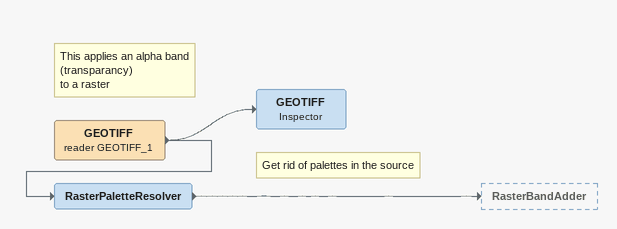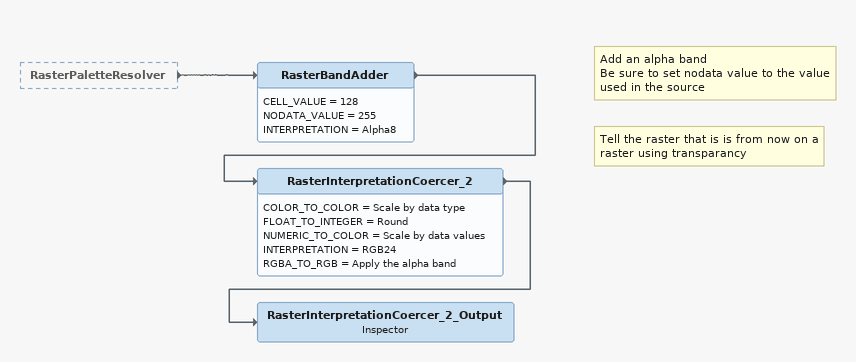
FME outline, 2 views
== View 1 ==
Note: This applies an alpha band (transparancy) / to a raster
GEOTIFF (reader GEOTIFF_1)
    -> GEOTIFF
    -> RasterPaletteResolver
GEOTIFF: Inspector
Note: Get rid of palettes in the source
RasterPaletteResolver
    -> RasterBandAdder

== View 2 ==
RasterPaletteResolver [outside]
    -> RasterBandAdder
Note: Add an alpha band / Be sure to set nodata value to the value used in the source
RasterBandAdder
    CELL_VALUE = 128
    NODATA_VALUE = 255
    INTERPRETATION = Alpha8
    -> RasterInterpretationCoercer_2
Note: Tell the raster that is is from now on a / raster using transparancy
RasterInterpretationCoercer_2
    COLOR_TO_COLOR = Scale by data type
    FLOAT_TO_INTEGER = Round
    NUMERIC_TO_COLOR = Scale by data values
    INTERPRETATION = RGB24
    RGBA_TO_RGB = Apply the alpha band
    -> RasterInterpretationCoercer_2_Output
RasterInterpretationCoercer_2_Output: Inspector
